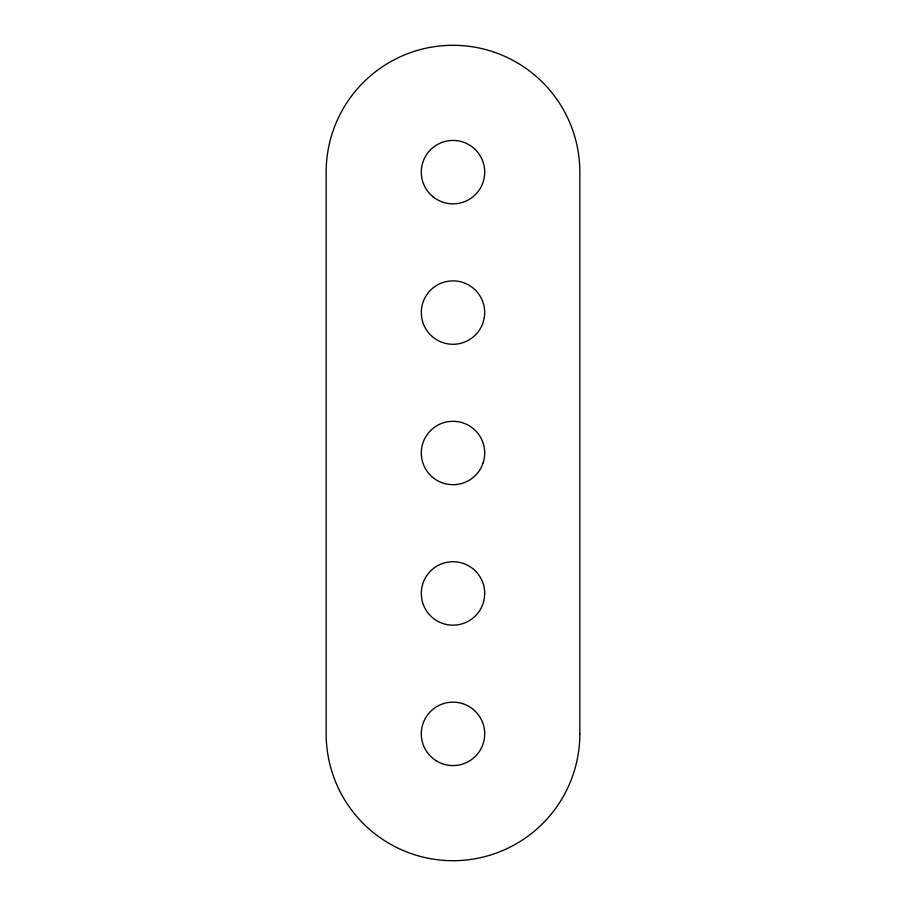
<?xml version="1.0" encoding="UTF-8"?>
<svg xmlns="http://www.w3.org/2000/svg" width="906" height="906" viewBox="0 0 906 906"><rect width="100%" height="100%" fill="white"/><g stroke="black" fill="none" stroke-linecap="round" stroke-linejoin="round"><path stroke-width="1.36" d="M484.71 593.43L484.325 598.39A31.71 31.71 0 0 1 421.675 598.39L421.29 593.43A31.71 31.71 0 0 1 453 561.72A31.71 31.71 0 0 1 484.71 593.43M484.325 317.53L483.158 322.366A31.71 31.71 0 0 1 421.675 317.53L421.29 312.57A31.71 31.71 0 0 1 448.04 281.245L453 280.86A31.71 31.71 0 0 1 484.325 317.53M483.158 462.796L481.256 467.394A31.71 31.71 0 0 1 453 484.71L448.04 484.325A31.71 31.71 0 0 1 424.744 438.606L427.349 434.359A31.71 31.71 0 0 1 448.04 421.675L453 421.29A31.71 31.71 0 0 1 483.158 462.796M579.84 733.86L579.84 172.14A126.84 126.84 0 0 0 453 45.3A126.84 126.84 0 0 0 326.16 172.14L326.16 733.86A126.84 126.84 0 0 0 453 860.7A126.84 126.84 0 0 0 579.84 733.86M437.145 761.323A31.71 31.71 0 0 0 484.71 733.86A31.71 31.71 0 0 0 437.145 706.397A31.71 31.71 0 0 0 437.145 761.323M433.045 196.783A31.71 31.71 0 0 0 484.325 177.1A31.71 31.71 0 0 0 441.641 142.536A31.71 31.71 0 0 0 433.045 196.783"/></g></svg>
